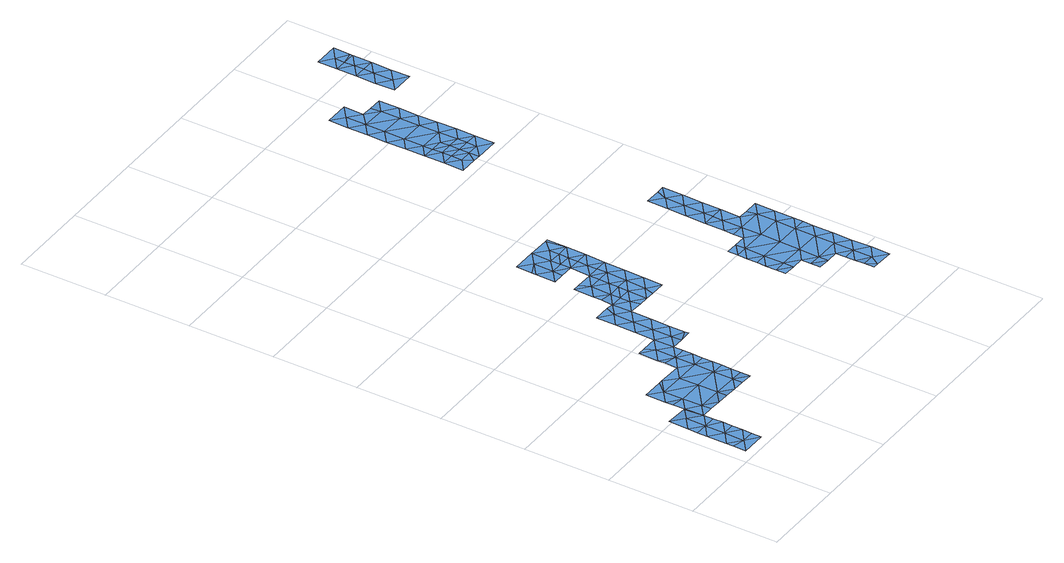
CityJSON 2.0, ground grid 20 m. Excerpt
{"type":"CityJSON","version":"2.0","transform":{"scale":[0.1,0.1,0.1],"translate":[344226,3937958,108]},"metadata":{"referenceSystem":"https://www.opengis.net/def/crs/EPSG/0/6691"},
"CityObjects":{
"waterbody1":{"type":"WaterBody","attributes":{"name":"5","class":"1140","function":"1","WaterBodyRiverFloodingRiskAttribute.description":"3","WaterBodyRiverFloodingRiskAttribute.rankOrg":"1","WaterBodyRiverFloodingRiskAttribute.adminType":"2","WaterBodyRiverFloodingRiskAttribute.scale":"L2"},"geometry":[{"type":"MultiSurface","lod":"1","boundaries":[[[0,1,2]],[[3,4,1]],[[5,6,7]],[[6,5,8]],[[8,5,9]],[[10,11,12]],[[10,13,14]],[[9,5,15]],[[15,5,16]],[[15,16,17]],[[3,17,16]],[[3,16,4]],[[18,19,20]],[[21,19,18]],[[22,23,24]],[[23,25,26]],[[25,23,27]],[[27,28,25]],[[25,28,29]],[[29,30,25]],[[31,32,33]],[[34,32,31]],[[32,34,35]],[[10,12,36]],[[29,28,12]],[[6,19,37]],[[6,37,38]],[[39,5,7]],[[6,8,20]],[[4,16,5]],[[2,1,40]],[[2,41,42]],[[42,41,43]],[[44,41,45]],[[44,43,41]],[[45,41,46]],[[46,41,47]],[[47,41,2]],[[40,47,2]],[[48,47,40]],[[47,48,49]],[[49,48,50]],[[51,50,48]],[[50,51,52]],[[53,48,54]],[[55,54,40]],[[4,55,40]],[[1,4,40]],[[39,4,5]],[[14,56,57]],[[50,58,59]],[[23,26,24]],[[60,61,14]],[[45,46,61]],[[61,46,62]],[[62,46,49]],[[49,63,62]],[[64,63,49]],[[65,56,62]],[[62,56,14]],[[66,13,10]],[[52,58,50]],[[59,67,50]],[[49,67,64]],[[62,63,65]],[[14,61,62]],[[57,11,14]],[[11,31,12]],[[36,66,10]],[[29,12,31]],[[25,30,26]],[[29,33,30]],[[31,33,29]],[[11,34,31]],[[10,14,11]],[[53,51,48]],[[50,67,49]],[[48,40,54]],[[47,49,46]],[[23,68,27]],[[23,22,68]],[[13,60,14]],[[42,0,2]],[[6,20,19]],[[21,69,19]],[[19,69,70]],[[19,70,37]],[[38,7,6]]]}]},
"waterbody2":{"type":"WaterBody","attributes":{"name":"5","class":"1140","function":"1","WaterBodyRiverFloodingRiskAttribute.description":"3","WaterBodyRiverFloodingRiskAttribute.rankOrg":"1","WaterBodyRiverFloodingRiskAttribute.adminType":"2","WaterBodyRiverFloodingRiskAttribute.scale":"L2"},"geometry":[{"type":"MultiSurface","lod":"1","boundaries":[[[24,71,72]],[[73,74,75]],[[76,75,74]],[[73,75,77]],[[71,77,75]],[[78,77,71]],[[79,71,24]],[[79,78,71]],[[80,78,79]],[[76,81,75]],[[75,81,82]],[[72,71,82]],[[71,75,82]]]}]},
"waterbody3":{"type":"WaterBody","attributes":{"name":"5","class":"1140","function":"1","WaterBodyRiverFloodingRiskAttribute.description":"3","WaterBodyRiverFloodingRiskAttribute.rankOrg":"2","WaterBodyRiverFloodingRiskAttribute.adminType":"2","WaterBodyRiverFloodingRiskAttribute.scale":"L2"},"geometry":[{"type":"MultiSurface","lod":"1","boundaries":[[[83,84,85]],[[78,80,86]],[[87,74,88]],[[73,88,74]],[[77,88,73]],[[88,77,86]],[[78,86,77]],[[87,88,89]],[[88,86,90]],[[88,90,89]],[[91,24,26]],[[26,92,91]],[[84,86,80]],[[79,91,80]],[[79,24,91]],[[90,86,93]],[[84,93,86]],[[93,84,94]],[[92,85,91]],[[85,80,91]],[[84,83,94]],[[84,80,85]]]}]},
"waterbody4":{"type":"WaterBody","attributes":{"name":"5","class":"1140","function":"1","WaterBodyRiverFloodingRiskAttribute.description":"3","WaterBodyRiverFloodingRiskAttribute.rankOrg":"1","WaterBodyRiverFloodingRiskAttribute.adminType":"2","WaterBodyRiverFloodingRiskAttribute.scale":"L2"},"geometry":[{"type":"MultiSurface","lod":"1","boundaries":[[[95,96,97]],[[98,95,99]],[[97,100,99]],[[101,102,103]],[[103,102,104]],[[105,106,107]],[[107,106,108]],[[107,108,109]],[[99,95,97]],[[104,105,107]],[[103,104,107]],[[103,100,101]],[[109,110,107]],[[103,107,110]],[[103,110,100]],[[99,100,110]],[[110,98,99]]]}]},
"waterbody5":{"type":"WaterBody","attributes":{"name":"5","class":"1140","function":"1","WaterBodyRiverFloodingRiskAttribute.description":"3","WaterBodyRiverFloodingRiskAttribute.rankOrg":"1","WaterBodyRiverFloodingRiskAttribute.adminType":"2","WaterBodyRiverFloodingRiskAttribute.scale":"L2"},"geometry":[{"type":"MultiSurface","lod":"1","boundaries":[[[74,111,108]],[[87,89,111]],[[111,74,87]],[[112,111,113]],[[112,108,111]],[[113,111,89]]]}]},
"waterbody6":{"type":"WaterBody","attributes":{"name":"5","class":"1140","function":"1","WaterBodyRiverFloodingRiskAttribute.description":"3","WaterBodyRiverFloodingRiskAttribute.rankOrg":"2","WaterBodyRiverFloodingRiskAttribute.adminType":"2","WaterBodyRiverFloodingRiskAttribute.scale":"L2"},"geometry":[{"type":"MultiSurface","lod":"1","boundaries":[[[114,109,108]],[[98,109,114]],[[110,109,98]],[[114,95,98]],[[114,113,95]],[[112,113,114]],[[108,112,114]]]}]},
"waterbody7":{"type":"WaterBody","attributes":{"name":"5","class":"1140","function":"1","WaterBodyRiverFloodingRiskAttribute.description":"3","WaterBodyRiverFloodingRiskAttribute.rankOrg":"1","WaterBodyRiverFloodingRiskAttribute.adminType":"2","WaterBodyRiverFloodingRiskAttribute.scale":"L2"},"geometry":[{"type":"MultiSurface","lod":"1","boundaries":[[[115,116,117]],[[118,119,120]],[[121,122,123]],[[124,122,121]],[[125,122,124]],[[125,126,122]],[[127,128,129]],[[129,128,130]],[[129,130,131]],[[131,130,132]],[[131,132,133]],[[133,132,134]],[[135,133,134]],[[136,135,134]],[[135,136,137]],[[138,139,140]],[[116,137,136]],[[123,122,141]],[[138,140,142]],[[143,144,121]],[[145,146,142]],[[118,120,128]],[[145,147,148]],[[149,130,148]],[[130,149,132]],[[132,150,134]],[[134,151,136]],[[117,116,136]],[[118,128,127]],[[152,153,154]],[[155,156,157]],[[153,158,159]],[[158,148,159]],[[149,148,158]],[[148,147,159]],[[160,159,147]],[[154,159,160]],[[142,146,144]],[[144,138,142]],[[121,123,143]],[[161,162,147]],[[147,142,161]],[[142,147,145]],[[140,161,142]],[[162,160,147]],[[154,153,159]],[[158,155,149]],[[155,157,149]],[[157,150,149]],[[132,149,150]],[[150,163,134]],[[164,165,166]],[[163,151,134]],[[151,117,136]],[[164,124,165]],[[126,141,122]],[[119,166,165]],[[128,145,148]],[[120,145,128]],[[120,146,145]],[[165,146,120]],[[165,121,146]],[[144,146,121]],[[130,128,148]],[[165,124,121]],[[119,165,120]]]}]},
"waterbody8":{"type":"WaterBody","attributes":{"name":"5","class":"1140","function":"1","WaterBodyRiverFloodingRiskAttribute.description":"3","WaterBodyRiverFloodingRiskAttribute.rankOrg":"2","WaterBodyRiverFloodingRiskAttribute.adminType":"2","WaterBodyRiverFloodingRiskAttribute.scale":"L2"},"geometry":[{"type":"MultiSurface","lod":"1","boundaries":[[[167,168,169]],[[170,171,172]],[[170,173,174]],[[170,174,167]],[[171,167,175]],[[175,167,169]],[[175,169,125]],[[174,168,167]],[[168,141,169]],[[176,170,172]],[[173,170,176]],[[170,167,171]],[[141,126,169]],[[126,125,169]]]}]},
"waterbody9":{"type":"WaterBody","attributes":{"name":"5","class":"1140","function":"1","WaterBodyRiverFloodingRiskAttribute.description":"3","WaterBodyRiverFloodingRiskAttribute.rankOrg":"1","WaterBodyRiverFloodingRiskAttribute.adminType":"2","WaterBodyRiverFloodingRiskAttribute.scale":"L2"},"geometry":[{"type":"MultiSurface","lod":"1","boundaries":[[[177,178,179]],[[178,180,179]],[[177,181,182]],[[179,181,177]],[[183,178,184]],[[178,177,184]],[[177,182,184]]]}]},
"waterbody10":{"type":"WaterBody","attributes":{"name":"5","class":"1140","function":"1","WaterBodyRiverFloodingRiskAttribute.description":"3","WaterBodyRiverFloodingRiskAttribute.rankOrg":"2","WaterBodyRiverFloodingRiskAttribute.adminType":"2","WaterBodyRiverFloodingRiskAttribute.scale":"L2"},"geometry":[{"type":"MultiSurface","lod":"1","boundaries":[[[185,186,181]],[[187,186,185]],[[188,187,185]],[[187,188,189]],[[179,180,185]],[[188,185,180]],[[185,181,179]]]}]},
"waterbody11":{"type":"WaterBody","attributes":{"name":"5","class":"1140","function":"1","WaterBodyRiverFloodingRiskAttribute.description":"3","WaterBodyRiverFloodingRiskAttribute.rankOrg":"2","WaterBodyRiverFloodingRiskAttribute.adminType":"2","WaterBodyRiverFloodingRiskAttribute.scale":"L2"},"geometry":[{"type":"MultiSurface","lod":"1","boundaries":[[[190,191,192]],[[192,193,190]],[[183,190,178]],[[178,190,180]],[[193,180,190]],[[190,183,191]]]}]},
"waterbody12":{"type":"WaterBody","attributes":{"name":"5","class":"1140","function":"1","WaterBodyRiverFloodingRiskAttribute.description":"3","WaterBodyRiverFloodingRiskAttribute.rankOrg":"1","WaterBodyRiverFloodingRiskAttribute.adminType":"2","WaterBodyRiverFloodingRiskAttribute.scale":"L2"},"geometry":[{"type":"MultiSurface","lod":"1","boundaries":[[[194,195,196]],[[194,197,195]],[[194,198,197]],[[199,198,194]],[[199,200,198]],[[199,201,200]],[[199,202,201]],[[202,199,203]],[[203,204,202]],[[203,205,204]],[[206,205,203]],[[207,208,204]],[[204,208,209]],[[208,189,209]],[[187,189,208]],[[203,199,194]],[[180,193,188]],[[193,210,188]],[[187,208,186]],[[189,210,209]],[[208,207,186]],[[194,206,203]],[[204,205,207]],[[204,209,202]],[[202,209,211]],[[211,209,212]],[[200,213,198]],[[214,198,213]],[[197,198,214]],[[197,215,195]],[[194,196,206]],[[215,216,195]],[[201,202,211]],[[210,212,209]],[[188,210,189]],[[193,192,210]],[[192,212,210]],[[216,196,195]]]}]},
"waterbody13":{"type":"WaterBody","attributes":{"name":"5","class":"1140","function":"1","WaterBodyRiverFloodingRiskAttribute.description":"3","WaterBodyRiverFloodingRiskAttribute.rankOrg":"2","WaterBodyRiverFloodingRiskAttribute.adminType":"2","WaterBodyRiverFloodingRiskAttribute.scale":"L2"},"geometry":[{"type":"MultiSurface","lod":"1","boundaries":[[[217,218,219]],[[220,218,221]],[[220,219,218]],[[222,219,220]],[[222,223,219]],[[219,223,217]],[[217,224,218]],[[225,218,224]],[[225,221,218]]]}]},
"waterbody14":{"type":"WaterBody","attributes":{"name":"5","class":"1140","function":"1","WaterBodyRiverFloodingRiskAttribute.description":"3","WaterBodyRiverFloodingRiskAttribute.rankOrg":"1","WaterBodyRiverFloodingRiskAttribute.adminType":"2","WaterBodyRiverFloodingRiskAttribute.scale":"L2"},"geometry":[{"type":"MultiSurface","lod":"1","boundaries":[[[226,227,228]],[[221,227,229]],[[226,229,227]],[[228,227,224]],[[225,224,227]],[[221,225,227]]]}]},
"waterbody15":{"type":"WaterBody","attributes":{"name":"5","class":"1140","function":"1","WaterBodyRiverFloodingRiskAttribute.description":"3","WaterBodyRiverFloodingRiskAttribute.rankOrg":"2","WaterBodyRiverFloodingRiskAttribute.adminType":"2","WaterBodyRiverFloodingRiskAttribute.scale":"L2"},"geometry":[{"type":"MultiSurface","lod":"1","boundaries":[[[230,231,232]],[[232,226,228]],[[226,232,231]],[[229,226,231]],[[229,231,233]],[[233,231,230]]]}]}
},
"vertices":[
[69,217,27],[68,189,28],[97,212,27],[66,189,28],[67,143,30],[39,120,30],[38,74,30],[67,97,31],[10,98,30],[10,121,30],[213,349,25],[241,325,25],[241,371,25],[184,326,25],[212,302,26],[11,144,30],[40,167,30],[12,190,30],[9,36,30],[37,28,30],[9,52,30],[8,5,30],[282,509,25],[272,486,25],[300,509,24],[271,440,25],[300,463,25],[243,464,25],[242,417,25],[270,394,25],[299,416,25],[269,348,25],[297,334,25],[298,370,25],[269,324,26],[297,324,26],[204,372,25],[66,51,31],[66,74,31],[67,120,30],[96,166,29],[98,258,26],[69,235,26],[70,282,26],[119,281,26],[127,281,26],[154,257,26],[154,211,27],[153,165,28],[210,210,26],[209,164,27],[181,141,28],[209,141,27],[152,142,29],[124,142,30],[96,143,30],[240,279,26],[240,302,26],[237,140,27],[238,163,26],[184,309,26],[183,280,26],[211,256,26],[239,232,26],[239,209,26],[239,256,26],[185,372,25],[238,186,26],[244,510,25],[65,4,31],[65,27,31],
[329,531,24],[301,534,25],[358,577,25],[359,600,25],[330,578,25],[320,601,25],[358,554,25],[358,531,24],[329,508,24],[357,508,24],[302,601,25],[301,555,25],
[377,461,24],[385,484,23],[356,462,24],[386,530,24],[387,600,25],[387,577,25],[415,599,25],[415,553,24],[328,485,24],[333,462,24],[414,507,24],[413,461,23],
[417,692,26],[418,738,26],[411,738,26],[389,692,26],[389,715,26],[361,739,26],[305,740,26],[304,703,26],[332,716,26],[304,694,26],[303,647,26],[330,647,26],[332,670,26],[360,646,26],[360,670,26],[360,693,26],
[387,623,25],[388,646,26],[416,645,26],
[388,669,26],
[691,132,26],[703,132,26],[691,155,26],[751,362,23],[752,408,23],[723,386,23],[667,433,23],[668,479,23],[640,457,23],[696,456,23],[697,502,23],[669,502,23],[751,340,23],[722,340,23],[750,316,23],[722,293,23],[750,270,23],[721,247,23],[749,224,23],[720,201,24],[748,177,25],[719,155,25],[747,131,25],[610,411,23],[582,411,23],[582,388,23],[640,503,23],[610,388,23],[639,434,23],[639,410,23],[666,341,23],[667,387,23],[609,342,23],[665,294,23],[664,248,23],[692,225,23],[691,178,25],[580,273,23],[608,272,23],[580,296,23],[636,249,23],[635,226,24],[664,225,23],[636,272,23],[608,295,23],[580,319,23],[581,365,23],[581,342,23],[692,201,24],[720,455,23],[724,432,23],[753,455,23],
[670,572,23],[641,549,23],[669,525,23],[671,618,23],[699,594,23],[699,641,23],[643,642,23],[642,595,23],[698,548,23],[681,641,23],
[565,1036,22],[593,1035,22],[565,1059,22],[593,1058,22],[537,1059,22],[536,1013,22],[593,1012,22],[577,1013,22],
[565,1082,22],[538,1106,21],[566,1105,21],[594,1082,22],[594,1105,21],
[621,1035,22],[649,1011,22],[650,1057,22],[622,1058,22],
[569,1267,18],[569,1313,18],[541,1291,18],[597,1290,18],[625,1266,17],[625,1220,18],[653,1242,18],[652,1196,18],[624,1174,19],[568,1221,19],[567,1174,19],[539,1198,19],[540,1244,19],[538,1152,20],[566,1128,20],[623,1127,20],[622,1081,22],[652,1150,20],[651,1104,21],[654,1289,17],[622,1289,18],[598,1336,18],[542,1337,18],
[768,1333,9],[740,1356,9],[739,1310,10],[711,1334,9],[712,1380,9],[711,1288,10],[767,1287,10],[769,1379,9],[741,1380,9],
[741,1426,8],[741,1403,9],[770,1425,8],[713,1426,8],
[771,1471,8],[742,1449,8],[770,1431,8],[714,1472,8]
]}
